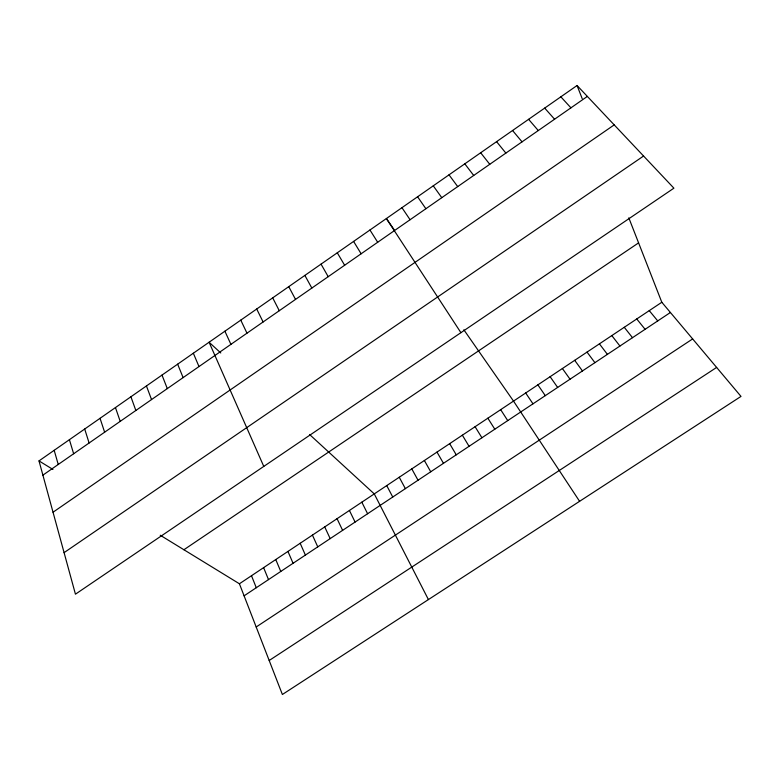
<?xml version="1.0" encoding="UTF-8"?>
<svg xmlns="http://www.w3.org/2000/svg" width="780" height="780" viewBox="0 0 780 780"><rect width="100%" height="100%" fill="white"/><g stroke="black" fill="none" stroke-linecap="round" stroke-linejoin="round"><path stroke-width="1.17" d="M39 460.902L577.063 85.508L673.9 188.175L75.445 594.184L39 460.902L52.933 469.443M42.89 475.147L587.35 96.418M53.03 512.226L614.211 124.888M64.087 552.64L643.578 156.029M183.914 549.744L638.586 242.873M160.251 535.236L239.411 583.771L661.81 302.269L628.807 217.844M244.091 595.832L670.41 312.488M256.181 626.983L692.65 338.93M269.188 660.494L716.625 367.429M220.769 352.96L209.089 342.235L263.776 466.411M309.543 434.47L374.264 493.896L428.415 599.576M560.849 96.827L570.931 107.835M544.693 108.098L554.58 119.213M528.606 119.32L538.278 130.553M661.81 302.269L741 396.406L282.38 694.492L239.411 583.771M512.567 130.514L522.044 141.843M649.252 310.635L657.735 320.911M496.587 141.658L505.869 153.095M636.743 318.971L645.099 329.306M624.263 327.288L632.492 337.681M480.675 152.763L489.762 164.297M611.812 335.585L619.934 346.037M464.812 163.829L473.704 175.471M599.41 343.853L607.405 354.364M587.028 352.102L594.916 362.661M449.017 174.847L457.704 186.595M574.694 360.321L582.455 370.948M433.27 185.835L441.773 197.681M562.39 368.521L570.034 379.197M550.115 376.701L557.642 387.436M417.583 196.774L425.89 208.728M394.056 229.564L386.383 218.546L460.912 332.67M463.846 329.774L513.513 401.095L579.589 501.316M537.878 384.852L545.288 395.645M401.953 207.685L410.075 219.726M525.681 392.983L532.974 403.825M500.662 409.656L507.731 420.615M369.954 230.002L377.686 242.258M487.861 418.197L494.803 429.205M475.088 426.709L481.913 437.765M353.594 241.42L361.13 253.773M462.355 435.191L469.063 446.316M337.291 252.798L344.633 265.249M449.66 443.654L456.241 454.828M436.995 452.088L443.469 463.32M321.048 264.127L328.204 276.685M424.378 460.502L430.735 471.783M411.791 468.887L418.031 480.226M304.873 275.408L311.834 288.064M399.243 477.243L405.366 488.641M288.756 286.65L295.523 299.413M386.734 485.579L392.74 497.035M272.707 297.853L279.279 310.713M361.822 502.183L367.604 513.737M256.708 309.017L263.104 321.965M349.421 510.451L355.085 522.054M337.058 518.69L342.615 530.351M240.776 320.131L246.977 333.177M324.724 526.909L330.174 538.619M224.903 331.207L230.919 344.351M312.429 535.1L317.762 546.868M300.173 543.27L305.399 555.087M287.947 551.421L293.065 563.277M193.343 353.223L198.988 366.561M275.759 559.543L280.771 571.457M263.611 567.635L268.505 579.608M177.645 364.172L183.115 377.608M251.492 575.718L256.279 587.73M577.063 85.508L582.202 98.66M162.006 375.082L167.3 388.606M146.435 385.954L151.544 399.565M130.913 396.776L135.847 410.485M115.45 407.569L120.208 421.366M100.045 418.314L104.627 432.198M84.698 429.019L89.105 443.001M69.41 439.686L73.642 453.755M54.181 450.313L58.237 464.47"/></g></svg>
